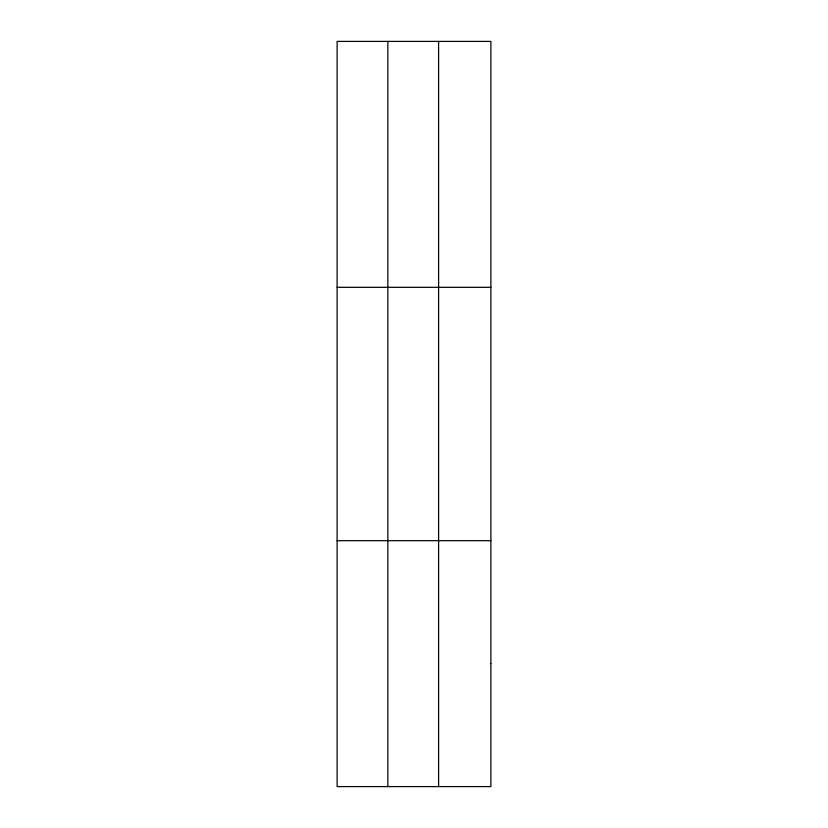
<?xml version="1.0" encoding="UTF-8"?>
<svg xmlns="http://www.w3.org/2000/svg" width="828" height="828" viewBox="0 0 828 828"><rect width="100%" height="100%" fill="white"/><g stroke="black" fill="none" stroke-linecap="round" stroke-linejoin="round"><path stroke-width="1.24" d="M387.856 786.6L387.856 41.4M438.602 786.6L438.602 41.4M337.12 287.316L490.88 287.316M337.12 540.684L490.88 540.684M490.88 663.642L490.88 786.6L337.12 786.6L337.12 41.4L490.88 41.4L490.88 663.642"/></g></svg>
